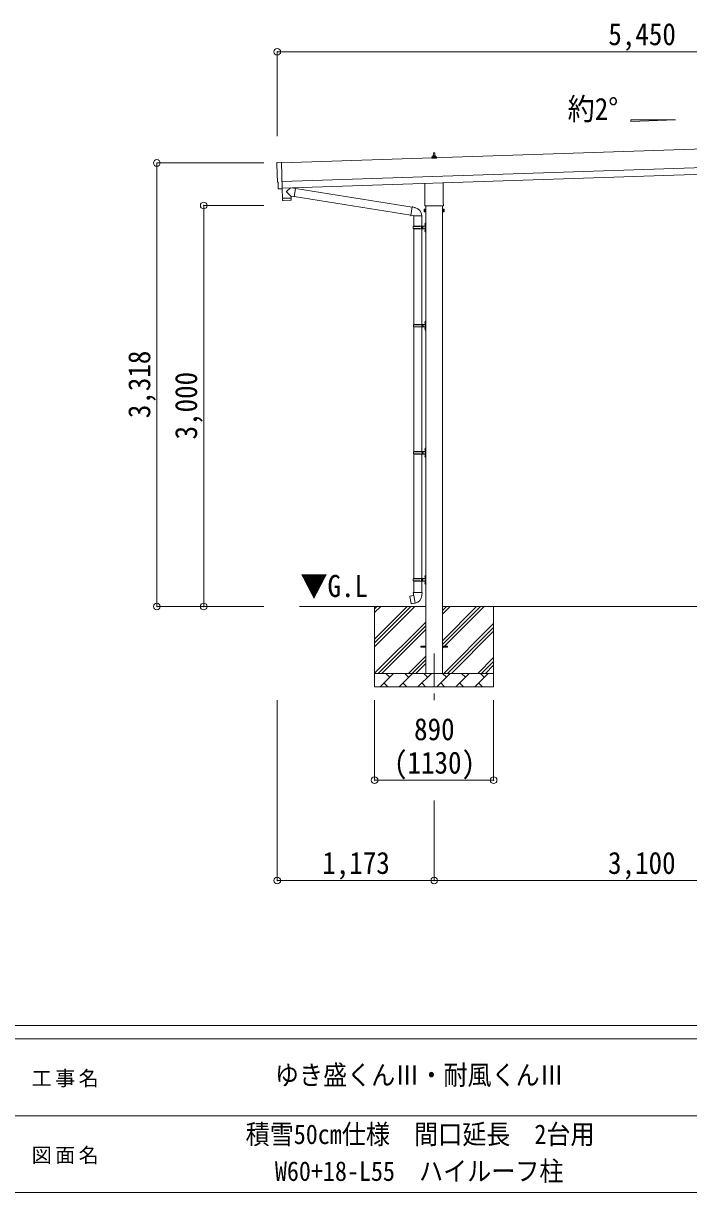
# Model space of a CAD drawing. Units: millimetres at full size, sheet at 1:50. Extents: x -14053 to 14053, y -9700 to 9700.
# Drawn here: x -678 to 4295, y -9700 to -955 of the extents above; entities that cross this region are included whole.
import ezdxf
from ezdxf.enums import TextEntityAlignment as Align

# ---------------------------------------------------------------- set-up
doc = ezdxf.new("R2010")
doc.units = ezdxf.units.MM
doc.header["$LTSCALE"] = 50
doc.header["$PDMODE"] = 32
doc.header["$PDSIZE"] = 50
doc.linetypes.add('CHAIN1', pattern=[8, 5, -1, 1, -1])
for name, color, linetype, lineweight in [('0-1_Defpoints', 7, 'CHAIN1', 9), ('0-2_TEXT1', 4, 'Continuous', 9), ('0-3_SHAPE', 7, 'Continuous', 9), ('0-7_PARTS2', 7, 'Continuous', 9), ('0-8_TABLE1', 6, 'Continuous', 9), ('0-9_DIM1', 7, 'Continuous', 9), ('F-0', 7, 'Continuous', 9)]:
    doc.layers.add(name, color=color, linetype=linetype, lineweight=lineweight)
doc.styles.add('ＭＳ ゴシック', font='')
doc.styles.get('ＭＳ ゴシック').set_extended_font_data('MS Gothic')

msp = doc.modelspace()

# ---------------------------------------------------------------- linework, layer by layer
at = {"layer": '0-1_Defpoints'}
msp.add_line((2392.29, -5666.92), (2392.29, -6015.92), dxfattribs=at)
at = {"layer": '0-2_TEXT1'}
for p, q in [((6632.21, -1818.89), (1250.43, -1998.28)), ((2388.02, -1923.16), (2396.57, -1923.16)), ((1218.76, -1995.9), (1250.26, -1993.2)), ((1250.26, -1993.2), (1256.85, -2190.94)), ((1255.09, -2138.2), (6636.88, -1958.81)), ((1256.76, -2188.18), (6638.54, -2008.78)), ((2374.04, -1963.16), (2374.04, -1955.45)), ((2410.54, -1963.16), (2374.04, -1963.16)), ((2374.43, -1954.66), (2410.16, -1954.66)), ((2374.81, -1954.48), (2381.53, -1952.85)), ((2381.91, -1952.66), (2402.68, -1952.66)), ((2382.29, -1951.87), (2382.29, -1947.66)), ((2383.29, -1947.66), (2401.29, -1947.66)), ((2386.29, -1947.66), (2387.02, -1924.14)), ((2397.57, -1924.14), (2398.29, -1947.66)), ((2402.29, -1951.87), (2402.29, -1947.66)), ((2409.78, -1954.48), (2403.06, -1952.85)), ((2410.54, -1963.16), (2410.54, -1955.45)), ((1225.83, -2142.57), (1225.23, -2142.59)), ((1227.4, -2189.57), (1225.83, -2142.57)), ((2323.99, -2307.15), (2323.99, -2152.6)), ((2460.59, -2148.05), (2460.59, -2307.15)), ((1237.26, -2192.6), (1230.34, -2192.47)), ((1238, -2192.3), (1238.64, -2191.65)), ((1238.64, -2191.65), (1256.89, -2191.95)), ((2318.29, -2345.42), (2319.05, -2344.11)), ((2318.29, -2345.42), (2318.29, -2362.42)), ((2325.29, -2344.11), (2319.05, -2344.11)), ((2325.29, -2349.01), (2319.05, -2349.01)), ((2325.29, -2358.83), (2319.05, -2358.83)), ((2322.29, -2315.92), (2322.29, -2310.42)), ((2460.23, -2319.42), (2324.36, -2319.42)), ((2325.29, -2363.74), (2325.29, -2344.11)), ((2325.29, -2344.72), (2327.79, -2344.72)), ((2327.79, -2343.42), (2329.79, -2343.42)), ((2327.79, -2364.42), (2327.79, -2343.42)), ((2329.79, -2319.42), (2329.79, -5816.92)), ((2329.79, -2343.42), (2329.79, -2364.42)), ((2454.79, -2319.42), (2454.79, -5816.92)), ((2456.79, -2343.42), (2454.79, -2343.42)), ((2456.79, -2364.42), (2456.79, -2343.42)), ((2459.29, -2344.72), (2456.79, -2344.72)), ((2459.29, -2344.11), (2465.54, -2344.11)), ((2459.29, -2363.74), (2459.29, -2344.11)), ((2459.29, -2349.01), (2465.54, -2349.01)), ((2459.29, -2358.83), (2465.54, -2358.83)), ((2462.29, -2310.42), (2462.29, -2315.92)), ((2466.29, -2345.42), (2465.54, -2344.11)), ((2466.29, -2345.42), (2466.29, -2362.42)), ((2318.29, -2362.42), (2319.05, -2363.74)), ((2325.29, -2363.74), (2319.05, -2363.74)), ((2327.79, -2363.12), (2325.29, -2363.12)), ((2329.79, -2364.42), (2327.79, -2364.42)), ((2454.79, -2364.42), (2456.79, -2364.42)), ((2456.79, -2363.12), (2459.29, -2363.12)), ((2459.29, -2363.74), (2465.54, -2363.74)), ((2466.29, -2362.42), (2465.54, -2363.74)), ((2292.29, -5621.42), (2292.29, -5612.42)), ((2292.29, -5612.42), (2329.79, -5612.42)), ((2292.29, -5621.42), (2329.79, -5621.42)), ((2454.79, -5612.42), (2492.29, -5612.42)), ((2454.79, -5621.42), (2492.29, -5621.42)), ((2492.29, -5621.42), (2492.29, -5612.42))]:
    msp.add_line(p, q, dxfattribs=at)
for centre, radius, start, end in [((2388.02, -1924.16), 1, 90, 178.60509), ((2396.57, -1924.16), 1, 1.39491, 90), ((2375.04, -1955.45), 1, 103.62699, 180), ((2381.29, -1951.87), 1, 283.62699, 0), ((2386.38, -1948.29), 4.13, 90, 171.17633), ((2383.29, -1948.66), 1, 90, 180), ((2395.63, -1947.66), 4.83, 133.60282, 180), ((2388.96, -1947.66), 4.83, 0, 46.39718), ((2398.21, -1948.29), 4.13, 8.82367, 90), ((2401.29, -1948.66), 1, 0, 90), ((2403.29, -1951.87), 1, 180, 256.37301), ((2409.54, -1955.45), 1, 0, 76.37301), ((2322.64, -2346.56), 4.34, 145.61575, 214.38425), ((2334.54, -2353.92), 16.24, 162.41205, 197.58795), ((2322.64, -2361.28), 4.34, 145.61575, 214.38425), ((2326.29, -2310.42), 4, 125.09963, 180), ((2326.29, -2315.92), 4, 180, 194.47751), ((2326.29, -2315.92), 4, 194.47751, 241.04498), ((2458.29, -2315.92), 4, 298.95502, 345.52249), ((2458.29, -2310.42), 4, 0, 54.90037), ((2458.29, -2315.92), 4, 345.52249, 0), ((2450.05, -2353.92), 16.24, 342.41205, 17.58795), ((2461.95, -2346.56), 4.34, 325.61575, 34.38425), ((2461.95, -2361.28), 4.34, 325.61575, 34.38425)]:
    msp.add_arc(centre, radius, start, end, dxfattribs=at)
for centre, major_axis, ratio, start_param, end_param in [((1219.02, -1998.89), (-3, -0.1), 0.99863, 4.7647489, 6.2979817), ((-3541.85, -2228.05), (4760.73, 158.69), 0.99863, 6.2686928, 6.2979817), ((1225.09, -2138.19), (-4.4, -0.15), 0.99863, 6.2686928, 7.8539816), ((1230.4, -2189.46), (-2.11, -2.14), 0.9974, 5.5252311, 7.0411395), ((1237.29, -2191.6), (-0.704, -0.714), 0.9974, 0.7579542, 1.5707963)]:
    msp.add_ellipse(centre, major_axis=major_axis, ratio=ratio, start_param=start_param, end_param=end_param, dxfattribs=at)
at = {"layer": '0-3_SHAPE'}
for p, q in [((2329.79, -5316.92), (1385.63, -5316.92)), ((1947.29, -5316.92), (1947.29, -5916.92)), ((1947.29, -5560.4), (2190.78, -5316.92)), ((1947.29, -5588.69), (2219.06, -5316.92)), ((1947.29, -5616.97), (2247.34, -5316.92)), ((1947.29, -5362.41), (1992.79, -5316.92)), ((1947.29, -5334.13), (1964.5, -5316.92)), ((5429.79, -5316.92), (2454.79, -5316.92)), ((2454.79, -5345.75), (2483.62, -5316.92)), ((2454.79, -5374.03), (2511.9, -5316.92)), ((2454.79, -5628.59), (2766.46, -5316.92)), ((2454.79, -5572.02), (2709.89, -5316.92)), ((2454.79, -5600.31), (2738.18, -5316.92)), ((2837.29, -5316.92), (2837.29, -5916.92)), ((1947.29, -5814.96), (2329.79, -5432.46)), ((1973.62, -5816.92), (2329.79, -5460.75)), ((2001.9, -5816.92), (2329.79, -5489.03)), ((2464.45, -5816.92), (2837.29, -5444.08)), ((2492.74, -5816.92), (2837.29, -5472.36)), ((2521.02, -5816.92), (2837.29, -5500.65)), ((2199.89, -5816.92), (2329.79, -5687.02)), ((2228.18, -5816.92), (2329.79, -5715.31)), ((2256.46, -5816.92), (2329.79, -5743.59)), ((2719.01, -5816.92), (2837.29, -5698.64)), ((2747.29, -5816.92), (2837.29, -5726.92)), ((2775.58, -5816.92), (2837.29, -5755.21)), ((1947.29, -5816.92), (2837.29, -5816.92)), ((1988.74, -5916.92), (2088.74, -5816.92)), ((2060.19, -5845.48), (2031.63, -5816.92)), ((2130.16, -5916.92), (2230.16, -5816.92)), ((2201.61, -5845.48), (2173.06, -5816.92)), ((2271.58, -5916.92), (2371.58, -5816.92)), ((2343.03, -5845.48), (2314.48, -5816.92)), ((2413.01, -5916.92), (2513.01, -5816.92)), ((2484.45, -5845.48), (2455.9, -5816.92)), ((2554.43, -5916.92), (2654.43, -5816.92)), ((2625.87, -5845.48), (2597.32, -5816.92)), ((2695.85, -5916.92), (2795.85, -5816.92)), ((2767.29, -5845.48), (2738.74, -5816.92)), ((2837.29, -5916.92), (1947.29, -5916.92)), ((2017.29, -5888.37), (2045.85, -5916.92)), ((2158.72, -5888.37), (2187.27, -5916.92)), ((2300.14, -5888.37), (2328.69, -5916.92)), ((2441.56, -5888.37), (2470.11, -5916.92)), ((2582.98, -5888.37), (2611.53, -5916.92)), ((2724.4, -5888.37), (2752.95, -5916.92))]:
    msp.add_line(p, q, dxfattribs=at)
at = {"layer": '0-7_PARTS2', "color": 4}
msp.add_lwpolyline([(4197.66, -1676.73), (3861.66, -1689.15), (3861.66, -1676.73)], close=True, dxfattribs=at)
at = {"layer": '0-8_TABLE1'}
for p, q in [((1219.65, -1167.81), (6669.32, -1167.81)), ((1219.65, -1167.81), (1219.65, -1799.2)), ((319.65, -1999.31), (1119.65, -1999.31)), ((319.65, -1999.31), (319.65, -5316.92)), ((669.65, -2316.92), (1119.65, -2316.92)), ((669.65, -2316.92), (669.65, -5316.92)), ((319.65, -5316.92), (1119.65, -5316.92)), ((1219.65, -7365.92), (1219.65, -6015.92)), ((1947.29, -6615.92), (1947.29, -6015.92)), ((2837.29, -6615.92), (2837.29, -6015.92)), ((1947.29, -6615.92), (2837.29, -6615.92)), ((2392.29, -7365.92), (2392.29, -6767.92)), ((2392.29, -7365.92), (1219.65, -7365.92)), ((2392.29, -7365.92), (5492.29, -7365.92))]:
    msp.add_line(p, q, dxfattribs=at)
for p in [(1219.65, -1167.81), (319.65, -1999.31), (669.65, -2316.92), (319.65, -5316.92), (669.65, -5316.92), (1947.29, -6615.92), (2837.29, -6615.92), (1219.65, -7365.92), (2392.29, -7365.92)]:
    msp.add_point(p, dxfattribs=at)
at = {"layer": '0-9_DIM1'}
for p, q in [((1318.18, -2186.13), (1290.96, -2209.16)), ((1355.87, -2189.42), (1329.95, -2185.74)), ((1256.49, -2191.94), (1258.86, -2263.15)), ((1256.85, -2190.94), (1256.89, -2191.94)), ((1258.86, -2263.15), (1322.82, -2261.02)), ((1322.86, -2262.02), (1258.89, -2264.15)), ((1258.89, -2264.15), (1259.56, -2277.19)), ((1263.36, -2263), (1263.41, -2264)), ((1322.42, -2249.01), (1290.93, -2216.49)), ((1318.33, -2261.17), (1318.34, -2262.17)), ((1322.42, -2249.01), (1322.82, -2261.02)), ((1322.42, -2249.01), (1346.9, -2252.49)), ((1323.06, -2275.07), (1322.86, -2262.02)), ((1355.87, -2189.42), (1346.9, -2252.49)), ((1347.16, -2250.66), (2218, -2389.27)), ((1355.61, -2191.25), (2228.42, -2330.17)), ((1320.16, -2278.11), (1262.65, -2280.03)), ((2228.74, -2328.35), (2217.68, -2391.09)), ((2228.74, -2328.35), (2248.38, -2332.17)), ((2233.45, -2327), (2233.87, -2329.35)), ((2248.38, -2332.17), (2250.07, -2333.8)), ((2250.07, -2333.8), (2252.18, -2334.25)), ((2217.68, -2391.09), (2237.44, -2394.21)), ((2217.68, -2391.09), (2218.08, -2393.34)), ((2218.08, -2393.34), (2221.64, -2393.97)), ((2221.64, -2393.97), (2222.84, -2391.9)), ((2237.44, -2394.21), (2239.64, -2393.23)), ((2299.94, -2393.63), (2238.76, -2393.63)), ((2239.79, -2393.63), (2239.79, -2472.92)), ((2299.79, -2393.63), (2299.79, -2472.92)), ((2325.79, -2449.92), (2328.79, -2448.42)), ((2328.79, -2448.42), (2329.79, -2448.42)), ((2328.79, -2448.42), (2328.79, -2515.42)), ((2329.79, -2448.42), (2329.79, -2515.42)), ((2236.79, -2474.92), (2287.13, -2474.92)), ((2236.79, -2488.92), (2287.13, -2488.92)), ((2237.79, -2472.92), (2237.79, -2474.92)), ((2237.79, -2472.92), (2323.79, -2472.92)), ((2237.79, -2490.92), (2237.79, -2488.92)), ((2237.79, -2490.92), (2323.79, -2490.92)), ((2239.79, -2490.92), (2239.79, -3209.92)), ((2296.79, -2472.92), (2296.79, -2477.42)), ((2296.79, -2486.42), (2298.79, -2486.42)), ((2296.79, -2490.92), (2296.79, -2486.42)), ((2299.79, -2490.92), (2299.79, -3207.92)), ((2304.79, -2472.92), (2304.79, -2490.92)), ((2304.79, -2486.42), (2307.79, -2486.42)), ((2323.49, -2455.77), (2325.54, -2456.77)), ((2323.49, -2460.07), (2325.54, -2459.07)), ((2323.49, -2503.77), (2325.54, -2504.77)), ((2323.49, -2508.07), (2325.54, -2507.07)), ((2324.76, -2453.77), (2324.76, -2462.07)), ((2324.76, -2453.77), (2325.39, -2453.77)), ((2324.76, -2462.07), (2325.39, -2462.07)), ((2324.76, -2501.77), (2324.76, -2510.07)), ((2324.76, -2501.77), (2325.39, -2501.77)), ((2324.76, -2510.07), (2325.39, -2510.07)), ((2325.39, -2453.77), (2325.79, -2454.17)), ((2325.39, -2453.77), (2325.39, -2462.07)), ((2325.39, -2462.07), (2325.79, -2461.67)), ((2325.39, -2501.77), (2325.79, -2502.17)), ((2325.39, -2501.77), (2325.39, -2510.07)), ((2325.39, -2510.07), (2325.79, -2509.67)), ((2325.54, -2456.77), (2326.15, -2457.92)), ((2325.54, -2459.07), (2326.15, -2457.92)), ((2325.54, -2504.77), (2326.15, -2505.92)), ((2325.54, -2507.07), (2326.15, -2505.92)), ((2325.79, -2449.92), (2325.79, -2513.92)), ((2325.79, -2513.92), (2328.79, -2515.42)), ((2328.79, -2515.42), (2329.79, -2515.42)), ((2239.29, -3209.92), (2289.63, -3209.92)), ((2239.29, -3223.92), (2289.63, -3223.92)), ((2239.79, -3223.92), (2239.79, -4157.92)), ((2240.29, -3207.92), (2240.29, -3209.92)), ((2240.29, -3207.92), (2323.79, -3207.92)), ((2240.29, -3225.92), (2240.29, -3223.92)), ((2240.29, -3225.92), (2323.79, -3225.92)), ((2299.29, -3207.92), (2299.29, -3212.42)), ((2299.29, -3221.42), (2301.29, -3221.42)), ((2299.29, -3225.92), (2299.29, -3221.42)), ((2299.79, -3225.92), (2299.79, -4157.92)), ((2307.29, -3207.92), (2307.29, -3225.92)), ((2307.29, -3221.42), (2310.29, -3221.42)), ((2323.49, -3190.77), (2325.54, -3191.77)), ((2323.49, -3195.07), (2325.54, -3194.07)), ((2324.76, -3188.77), (2324.76, -3197.07)), ((2324.76, -3188.77), (2325.39, -3188.77)), ((2324.76, -3197.07), (2325.39, -3197.07)), ((2325.39, -3188.77), (2325.79, -3189.17)), ((2325.39, -3188.77), (2325.39, -3197.07)), ((2325.39, -3197.07), (2325.79, -3196.67)), ((2325.54, -3191.77), (2326.15, -3192.92)), ((2325.54, -3194.07), (2326.15, -3192.92)), ((2325.79, -3184.92), (2328.79, -3183.42)), ((2325.79, -3184.92), (2325.79, -3248.92)), ((2328.79, -3183.42), (2329.79, -3183.42)), ((2328.79, -3183.42), (2328.79, -3250.42)), ((2329.79, -3183.42), (2329.79, -3250.42)), ((2323.49, -3238.77), (2325.54, -3239.77)), ((2323.49, -3243.07), (2325.54, -3242.07)), ((2324.76, -3236.77), (2324.76, -3245.07)), ((2324.76, -3236.77), (2325.39, -3236.77)), ((2324.76, -3245.07), (2325.39, -3245.07)), ((2325.39, -3236.77), (2325.79, -3237.17)), ((2325.39, -3236.77), (2325.39, -3245.07)), ((2325.39, -3245.07), (2325.79, -3244.67)), ((2325.54, -3239.77), (2326.15, -3240.92)), ((2325.54, -3242.07), (2326.15, -3240.92)), ((2325.79, -3248.92), (2328.79, -3250.42)), ((2328.79, -3250.42), (2329.79, -3250.42)), ((2239.29, -4159.92), (2289.63, -4159.92)), ((2239.29, -4173.92), (2289.63, -4173.92)), ((2239.79, -4175.91), (2239.79, -5107.92)), ((2240.29, -4157.92), (2240.29, -4159.92)), ((2240.29, -4157.92), (2323.79, -4157.92)), ((2240.29, -4175.92), (2240.29, -4173.92)), ((2240.29, -4175.92), (2323.79, -4175.92)), ((2299.29, -4157.92), (2299.29, -4162.42)), ((2299.29, -4171.42), (2301.29, -4171.42)), ((2299.29, -4175.92), (2299.29, -4171.42)), ((2299.79, -4175.91), (2299.79, -5107.92)), ((2307.29, -4157.92), (2307.29, -4175.92)), ((2307.29, -4171.42), (2310.29, -4171.42)), ((2323.49, -4140.77), (2325.54, -4141.77)), ((2323.49, -4145.07), (2325.54, -4144.07)), ((2323.49, -4188.77), (2325.54, -4189.77)), ((2323.49, -4193.07), (2325.54, -4192.07)), ((2324.76, -4138.77), (2324.76, -4147.07)), ((2324.76, -4138.77), (2325.39, -4138.77)), ((2324.76, -4147.07), (2325.39, -4147.07)), ((2324.76, -4186.77), (2324.76, -4195.07)), ((2324.76, -4186.77), (2325.39, -4186.77)), ((2324.76, -4195.07), (2325.39, -4195.07)), ((2325.39, -4138.77), (2325.79, -4139.17)), ((2325.39, -4138.77), (2325.39, -4147.07)), ((2325.39, -4147.07), (2325.79, -4146.67)), ((2325.39, -4186.77), (2325.79, -4187.17)), ((2325.39, -4186.77), (2325.39, -4195.07)), ((2325.39, -4195.07), (2325.79, -4194.67)), ((2325.54, -4141.77), (2326.15, -4142.92)), ((2325.54, -4144.07), (2326.15, -4142.92)), ((2325.54, -4189.77), (2326.15, -4190.92)), ((2325.54, -4192.07), (2326.15, -4190.92)), ((2325.79, -4134.92), (2328.79, -4133.42)), ((2325.79, -4134.92), (2325.79, -4198.92)), ((2328.79, -4133.42), (2329.79, -4133.42)), ((2328.79, -4133.42), (2328.79, -4200.42)), ((2329.79, -4133.42), (2329.79, -4200.42)), ((2325.79, -4198.92), (2328.79, -4200.42)), ((2328.79, -4200.42), (2329.79, -4200.42)), ((2236.79, -5109.92), (2287.13, -5109.92)), ((2236.79, -5123.92), (2287.13, -5123.92)), ((2237.79, -5107.92), (2237.79, -5109.92)), ((2237.79, -5107.92), (2323.79, -5107.92)), ((2237.79, -5125.92), (2237.79, -5123.92)), ((2237.79, -5125.92), (2323.79, -5125.92)), ((2239.79, -5125.92), (2239.79, -5210.85)), ((2296.79, -5107.92), (2296.79, -5112.42)), ((2296.79, -5121.42), (2298.79, -5121.42)), ((2296.79, -5125.92), (2296.79, -5121.42)), ((2299.79, -5125.92), (2299.79, -5210.85)), ((2304.79, -5107.92), (2304.79, -5125.92)), ((2304.79, -5121.42), (2307.79, -5121.42)), ((2323.49, -5090.77), (2325.54, -5091.77)), ((2323.49, -5095.07), (2325.54, -5094.07)), ((2323.49, -5138.77), (2325.54, -5139.77)), ((2323.49, -5143.07), (2325.54, -5142.07)), ((2324.76, -5088.77), (2324.76, -5097.07)), ((2324.76, -5088.77), (2325.39, -5088.77)), ((2324.76, -5097.07), (2325.39, -5097.07)), ((2324.76, -5136.77), (2324.76, -5145.07)), ((2324.76, -5136.77), (2325.39, -5136.77)), ((2324.76, -5145.07), (2325.39, -5145.07)), ((2325.39, -5088.77), (2325.79, -5089.17)), ((2325.39, -5088.77), (2325.39, -5097.07)), ((2325.39, -5097.07), (2325.79, -5096.67)), ((2325.39, -5136.77), (2325.79, -5137.17)), ((2325.39, -5136.77), (2325.39, -5145.07)), ((2325.39, -5145.07), (2325.79, -5144.67)), ((2325.54, -5091.77), (2326.15, -5092.92)), ((2325.54, -5094.07), (2326.15, -5092.92)), ((2325.54, -5139.77), (2326.15, -5140.92)), ((2325.54, -5142.07), (2326.15, -5140.92)), ((2325.79, -5084.92), (2328.79, -5083.42)), ((2325.79, -5084.92), (2325.79, -5148.92)), ((2328.79, -5083.42), (2329.79, -5083.42)), ((2328.79, -5083.42), (2328.79, -5150.42)), ((2329.79, -5083.42), (2329.79, -5150.42)), ((2210.53, -5240.47), (2220.15, -5295.03)), ((2224.08, -5236.7), (2223.87, -5236.94)), ((2226.04, -5236.33), (2224.08, -5236.7)), ((2226.32, -5236.48), (2226.04, -5236.33)), ((2237.94, -5210.85), (2235.79, -5211.63)), ((2235.79, -5211.63), (2235.79, -5215.25)), ((2235.79, -5215.25), (2238.04, -5216.06)), ((2237.94, -5210.85), (2238.29, -5230.85)), ((2301.64, -5210.85), (2237.94, -5210.85)), ((2238.29, -5230.85), (2239.64, -5232.85)), ((2249.56, -5291.35), (2239.42, -5233.87)), ((2239.45, -5233.05), (2239.45, -5233.76)), ((2239.64, -5232.85), (2239.61, -5232.85)), ((2299.98, -5232.79), (2299.91, -5234.95)), ((2301.3, -5230.85), (2299.98, -5232.79)), ((2301.64, -5210.85), (2301.3, -5230.85)), ((2303.79, -5215.25), (2301.55, -5216.06)), ((2301.64, -5210.85), (2303.79, -5211.63)), ((2303.79, -5211.63), (2303.79, -5215.25)), ((2221.31, -5295.85), (2220.15, -5295.03)), ((2249.29, -5291.25), (2221.31, -5295.85)), ((2234.17, -5293.94), (2233.89, -5293.78)), ((2236.14, -5293.62), (2234.17, -5293.94)), ((2236.36, -5293.38), (2236.14, -5293.62)), ((2249.86, -5292.11), (2249.62, -5291.45))]:
    msp.add_line(p, q, dxfattribs=at)
for points in [[(2228.74, -2328.35), (2229.89, -2326.37), (2233.45, -2327)], [(2296.79, -2477.42), (2298.79, -2477.42), (2298.79, -2486.42)], [(2304.79, -2477.42), (2307.79, -2477.42), (2307.79, -2486.42)], [(2299.29, -3212.42), (2301.29, -3212.42), (2301.29, -3221.42)], [(2307.29, -3212.42), (2310.29, -3212.42), (2310.29, -3221.42)], [(2299.29, -4162.42), (2301.29, -4162.42), (2301.29, -4171.42)], [(2307.29, -4162.42), (2310.29, -4162.42), (2310.29, -4171.42)], [(2296.79, -5112.42), (2298.79, -5112.42), (2298.79, -5121.42)], [(2304.79, -5112.42), (2307.79, -5112.42), (2307.79, -5121.42)], [(2325.79, -5148.92), (2328.79, -5150.42), (2329.79, -5150.42)], [(2239.2, -5234.05), (2211.33, -5239.3), (2210.53, -5240.47)]]:
    msp.add_lwpolyline(points, dxfattribs=at)
for centre, radius, start, end in [((1294.35, -2212.84), 5, 132.56466, 226.88314), ((1262.55, -2277.03), 3, 182.90915, 271.95747), ((1320.06, -2275.12), 3, 271.90915, 0.90915), ((2239.64, -2393.23), 60.3, 359.62495, 78), ((2285.54, -2481.92), 49.25, 171.82876, 180.00002), ((2285.54, -2481.92), 49.25, 180.00002, 188.17127), ((2287.13, -2472.92), 2, 270, 359.99998), ((2287.13, -2490.92), 2, 0.00005, 90.00004), ((2329.09, -2457.92), 6, 136.21765, 223.78235), ((2329.09, -2505.92), 6, 136.21765, 223.78235), ((2323.79, -2470.92), 2, 270, 359.99998), ((2323.79, -2492.92), 2, 0.00005, 90.00004), ((2288.04, -3216.92), 49.25, 171.82876, 180.00002), ((2288.04, -3216.92), 49.25, 180.00002, 188.17127), ((2289.63, -3207.92), 2, 270, 359.99998), ((2289.63, -3225.92), 2, 0.00005, 90.00004), ((2329.09, -3192.92), 6, 136.21765, 223.78235), ((2323.79, -3205.92), 2, 270, 359.99998), ((2323.79, -3227.92), 2, 0.00005, 90.00004), ((2329.09, -3240.92), 6, 136.21765, 223.78235), ((2288.04, -4166.92), 49.25, 171.82876, 180.00002), ((2288.04, -4166.92), 49.25, 180.00002, 188.17127), ((2289.63, -4157.92), 2, 270, 359.99998), ((2289.63, -4175.92), 2, 0.00005, 90.00004), ((2329.09, -4142.92), 6, 136.21765, 223.78235), ((2329.09, -4190.92), 6, 136.21765, 223.78235), ((2323.79, -4155.92), 2, 270, 359.99998), ((2323.79, -4177.92), 2, 0.00005, 90.00004), ((2285.54, -5116.92), 49.25, 171.82876, 180.00002), ((2285.54, -5116.92), 49.25, 180.00002, 188.17127), ((2287.13, -5107.92), 2, 270, 359.99998), ((2287.13, -5125.92), 2, 0.00005, 90.00004), ((2329.09, -5092.92), 6, 136.21765, 223.78235), ((2329.09, -5140.92), 6, 136.21765, 223.78235), ((2323.79, -5105.92), 2, 270, 359.99998), ((2323.79, -5127.92), 2, 0.00005, 90.00004), ((2239.15, -5233.76), 0.3, 280.66842, 0), ((2239.65, -5233.05), 0.2, 100, 180), ((2239.64, -5232.85), 60.3, 279.96938, 358), ((2249.34, -5291.55), 0.3, 20, 99.33158), ((2250.05, -5292.04), 0.2, 200, 279.96938)]:
    msp.add_arc(centre, radius, start, end, dxfattribs=at)
at = {"layer": 'F-0', "color": 5, "lineweight": 5}
for p, q in [((-14053.43, -8450), (13346.57, -8450)), ((-14053.43, -8550), (8901.98, -8550)), ((-5748.03, -9125), (4501.97, -9125)), ((-14053.43, -9700), (13346.57, -9700))]:
    msp.add_line(p, q, dxfattribs=at)

# ---------------------------------------------------------------- texts
at = {"layer": '0-7_PARTS2', "style": 'ＭＳ ゴシック', "width": 0.9}
for s, p in [('約2°', (3390.58, -1726.79)), ('▼G.L', (1392.91, -5294.71))]:
    msp.add_text(s, height=165, dxfattribs=at).set_placement(p, align=Align.BOTTOM_LEFT)
at = {"layer": '0-8_TABLE1', "color": 7, "style": 'ＭＳ ゴシック', "width": 0.9}
for s, p in [('5,450', (3694.49, -1167.81)), ('890', (2242.29, -6365.92)), ('(1130)', (2092.29, -6615.92)), ('1,173', (1555.97, -7365.92)), ('3,100', (3692.29, -7365.92))]:
    msp.add_text(s, height=165, dxfattribs=at).set_placement(p, align=Align.BOTTOM_LEFT)
for s, p in [('3,318', (319.65, -3908.11)), ('3,000', (669.65, -4066.92))]:
    msp.add_text(s, height=165, rotation=90, dxfattribs=at).set_placement(p, align=Align.BOTTOM_LEFT)
at = {"layer": 'F-0', "style": 'ＭＳ ゴシック', "width": 0.9}
for s, p in [('ゆき盛くんⅢ・耐風くんⅢ', (1201.97, -8937.5)), ('積雪50cm仕様\u3000間口延長\u30002台用', (983.22, -9380.76)), ('W60+18-L55\u3000ハイルーフ柱', (1201.97, -9656.45))]:
    msp.add_text(s, height=146.6, dxfattribs=at).set_placement(p, align=Align.BOTTOM_LEFT)
at = {"layer": 'F-0', "char_height": 110, "attachment_point": 7, "style": 'ＭＳ ゴシック'}
for s, insert in [('\\T1.17;工事名', (-616.19, -8912.5)), ('\\T1.17;図面名', (-616.19, -9487.5))]:
    msp.add_mtext(s, dxfattribs=dict(at, insert=insert))

doc.saveas('drawing.dxf')
